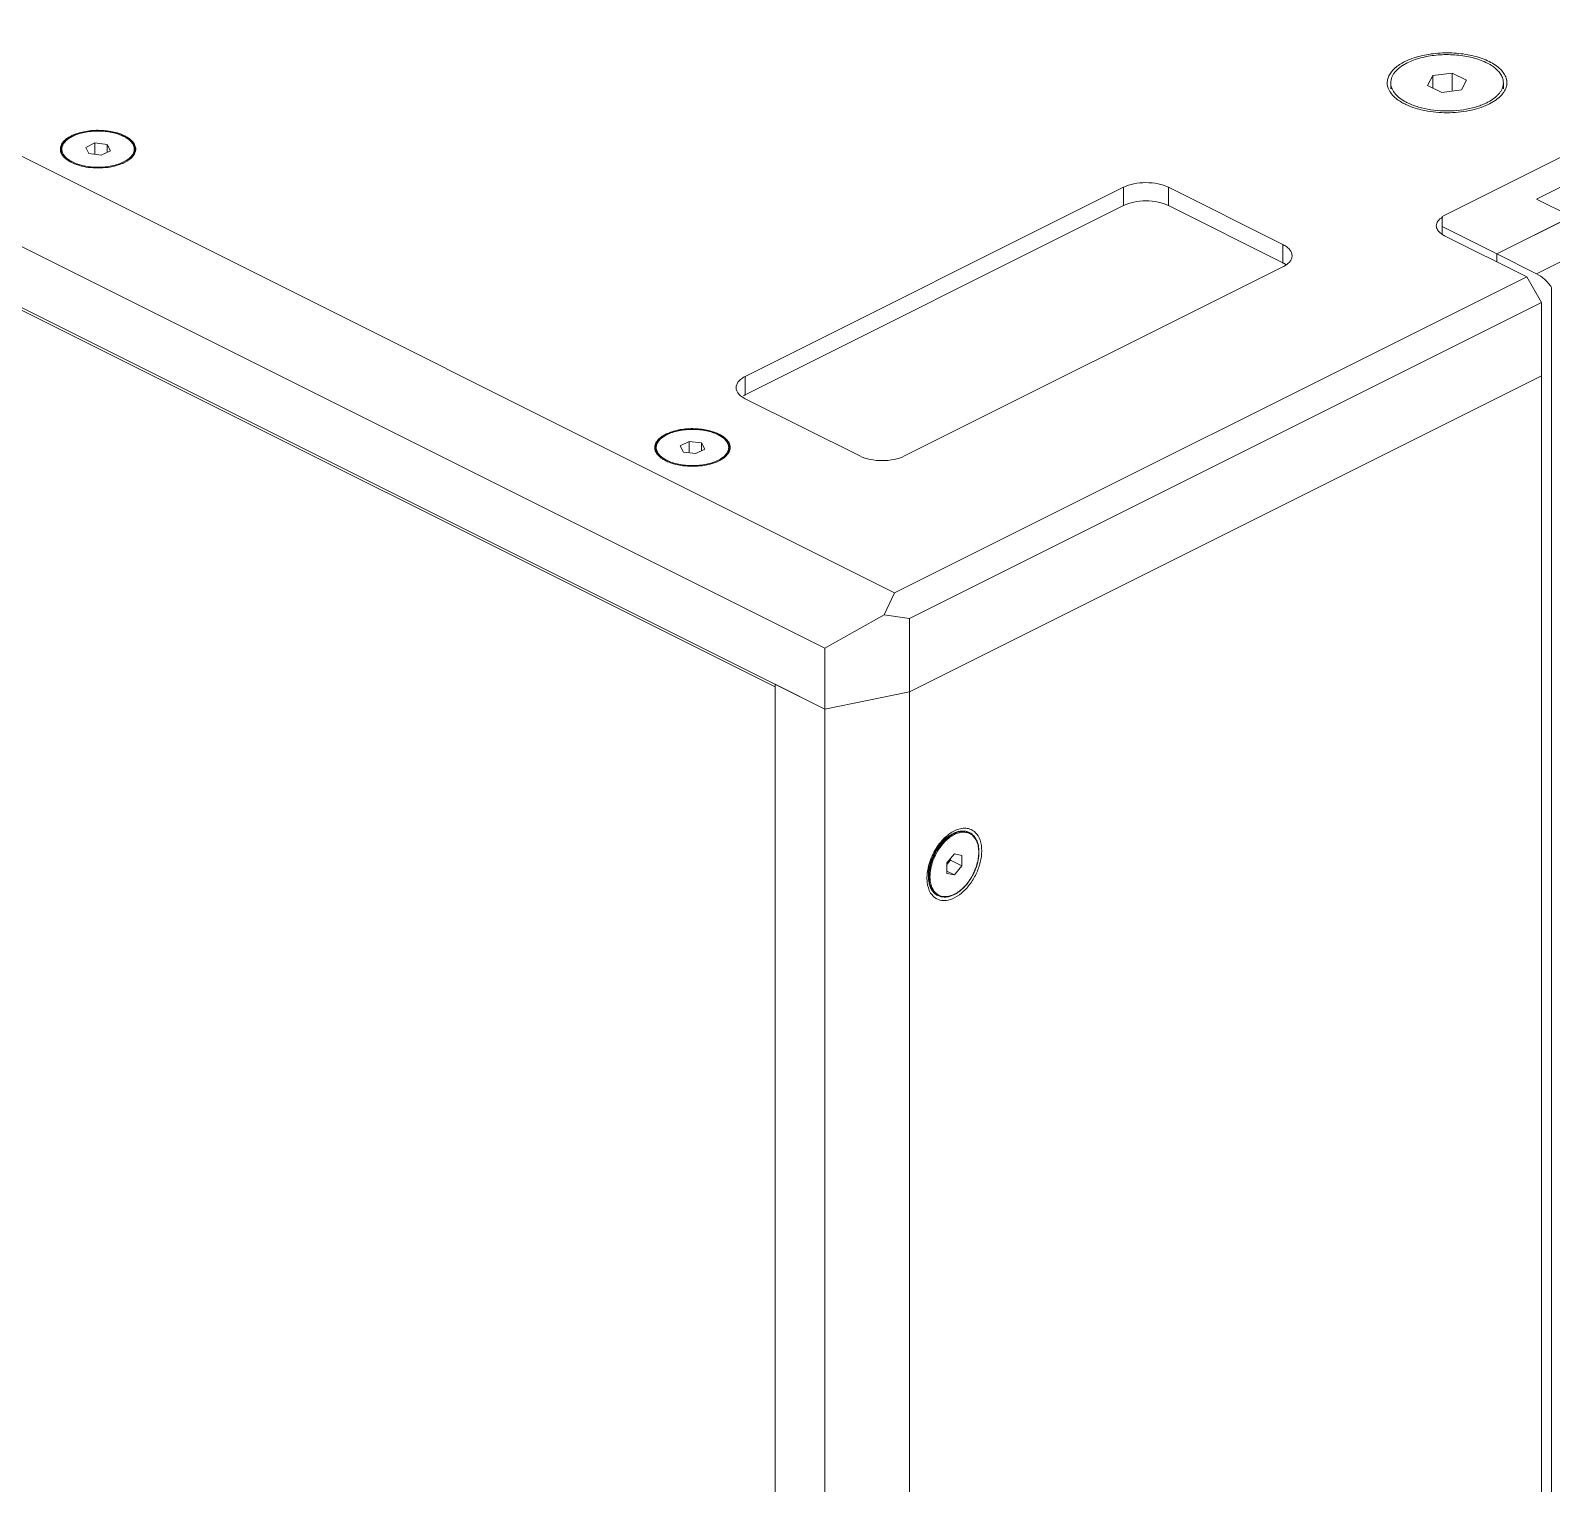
# Model space of a CAD drawing. Header units: millimetres. Extents: x 0 to 9253, y 0 to 2730.
# Drawn here: x 1803 to 2019.2, y 2034.2 to 2240.7 of the extents above; entities that cross this region are included whole.
import ezdxf

# ---------------------------------------------------------------- set-up
doc = ezdxf.new("R2010")
doc.units = ezdxf.units.MM
doc.layers.get('0').update_dxf_attribs({"lineweight": 13})

msp = doc.modelspace()

# ---------------------------------------------------------------- linework, layer by layer
for p, q in [((1601.27, 2323.08), (1925.84, 2160.8)), ((1594.2, 2313.8), (1915.94, 2152.94)), ((1594.2, 2305.14), (1915.94, 2144.28)), ((1908.87, 2147.44), (1606.93, 2298.4)), ((1996.32, 2232.41), (1996.32, 2233.28)), ((2002.28, 2234.3), (2001.54, 2232.91)), ((2001.54, 2232.91), (2003.58, 2231.89)), ((2005.07, 2234.67), (2002.28, 2234.3)), ((2002.28, 2234.3), (2002.28, 2232.53)), ((2043.22, 2234.07), (2003.62, 2214.27)), ((2005.07, 2234.67), (2005.07, 2232.09)), ((2007.11, 2233.65), (2005.07, 2234.67)), ((2006.37, 2232.26), (2007.11, 2233.65)), ((2012.32, 2232.41), (2012.32, 2233.28)), ((2003.58, 2231.89), (2006.37, 2232.26)), ((2011.26, 2230.83), (2010.34, 2230.27)), ((2017.05, 2216.74), (2038.27, 2227.35)), ((1812.18, 2224.73), (1810.9, 2224.09)), ((1810.9, 2224.09), (1811.37, 2223.21)), ((1812.18, 2224.73), (1812.18, 2223.1)), ((1813.94, 2224.5), (1812.18, 2224.73)), ((1813.94, 2224.5), (1813.94, 2223.38)), ((1814.41, 2223.62), (1813.94, 2224.5)), ((1807.4, 2223.76), (1807.4, 2223.69)), ((1811.37, 2223.21), (1813.12, 2222.98)), ((1813.12, 2222.98), (1814.41, 2223.62)), ((1817.9, 2223.76), (1817.9, 2223.69)), ((1958.36, 2218.43), (1904.62, 2191.56)), ((1958.36, 2215.83), (1958.36, 2218.43)), ((1964.73, 2218.43), (1964.73, 2215.83)), ((1980.99, 2210.3), (1964.73, 2218.43)), ((1904.62, 2188.96), (1958.36, 2215.83)), ((1980.99, 2207.7), (1964.73, 2215.83)), ((2022, 2214.27), (2017.05, 2216.74)), ((2003.62, 2211.75), (2003.62, 2214.27)), ((2011.4, 2208.96), (2022, 2214.27)), ((2021.86, 2214.19), (2011.4, 2208.96)), ((2011.4, 2208.96), (2003.62, 2212.85)), ((2015.64, 2205.7), (2003.97, 2211.54)), ((2017.05, 2206.13), (2027.52, 2211.37)), ((1980.99, 2207.7), (1980.99, 2210.3)), ((2011.4, 2207.82), (2011.4, 2208.96)), ((2011.4, 2208.96), (2017.05, 2206.13)), ((1927.25, 2180.25), (1980.99, 2207.12)), ((1925.84, 2160.8), (2015.64, 2205.7)), ((2015.64, 2205.7), (2017.76, 2202.04)), ((2019.17, 1759.94), (2019.17, 2204.21)), ((1927.96, 2157.14), (2017.76, 2202.04)), ((2017.76, 2202.04), (2017.76, 2191.65)), ((1904.62, 2191.56), (1904.62, 2188.96)), ((2017.76, 2191.65), (1927.96, 2146.75)), ((1927.96, 2146.75), (2017.76, 2191.65)), ((2017.76, 1762.1), (2017.76, 2191.65)), ((1904.62, 2188.38), (1920.89, 2180.25)), ((1891.86, 2181.36), (1891.86, 2181.29)), ((1896.64, 2182.33), (1895.36, 2181.69)), ((1895.36, 2181.69), (1895.83, 2180.81)), ((1895.83, 2180.81), (1897.58, 2180.58)), ((1896.64, 2182.33), (1896.64, 2180.7)), ((1898.4, 2182.1), (1896.64, 2182.33)), ((1897.58, 2180.58), (1898.87, 2181.22)), ((1898.4, 2182.1), (1898.4, 2180.98)), ((1898.87, 2181.22), (1898.4, 2182.1)), ((1902.36, 2181.36), (1902.36, 2181.29)), ((1924.35, 2157.7), (1925.84, 2160.8)), ((1924.35, 2157.7), (1915.94, 2152.94)), ((1927.96, 2157.14), (1924.35, 2157.7)), ((1927.96, 2146.75), (1927.96, 2157.14)), ((1915.94, 2144.28), (1915.94, 2152.94)), ((1908.87, 1728.65), (1908.87, 2147.81)), ((1915.94, 2144.27), (1908.87, 2147.81)), ((1915.94, 2144.27), (1927.96, 2146.75)), ((1927.96, 2146.75), (1915.94, 2144.28)), ((1927.96, 1717.2), (1927.96, 2146.75)), ((1915.94, 1716.45), (1915.94, 2144.27)), ((1936.49, 2126.72), (1936.43, 2126.75)), ((1933.44, 2126.17), (1932.64, 2125.58)), ((1932.8, 2125.69), (1932.78, 2125.7)), ((1934.32, 2123.72), (1933.26, 2122.44)), ((1933.26, 2122.21), (1933.76, 2122.81)), ((1933.26, 2122.44), (1933.26, 2120.94)), ((1933.76, 2122.81), (1933.76, 2123.03)), ((1935.38, 2122), (1933.76, 2122.81)), ((1935.38, 2123.5), (1934.32, 2123.72)), ((1935.38, 2122), (1935.38, 2123.5)), ((1930.63, 2120.55), (1930.63, 2121.81)), ((1934.32, 2120.72), (1933.26, 2121.25)), ((1933.26, 2120.94), (1934.32, 2120.72)), ((1934.32, 2120.72), (1935.38, 2122)), ((1932.01, 2117.78), (1931.96, 2117.81))]:
    msp.add_line(p, q)
for centre, radius, start, end in [((1999.03, 2233.79), 3.33, 213.0779, 218.6205), ((2006.16, 2238.12), 8.57, 293.0946, 296.5031), ((2006.74, 2236.95), 7.26, 296.4987, 300.3349), ((2009.62, 2233.78), 3.33, 321.371, 326.9076), ((2002.14, 2237.93), 8.56, 243.4401, 244.6975), ((2006.53, 2237.88), 8.5, 295.2968, 296.559), ((1811.25, 2220.97), 5.34, 115.8955, 116.5635), ((1811.26, 2221.18), 5.02, 116.5644, 117.029), ((1808.71, 2223.39), 1.41, 165.2311, 170.2174), ((1808.75, 2223.38), 1.46, 163.9035, 165.2463), ((1808.82, 2223.36), 1.52, 157.9442, 163.8656), ((1808.72, 2223.76), 1.31, 180.0018, 183.3021), ((1810.68, 2225.72), 4.17, 236.8497, 237.4592), ((1811.15, 2226.32), 4.79, 239.7233, 243.4568), ((1814.63, 2225.71), 4.16, 302.535, 303.0878), ((1816.47, 2223.35), 1.54, 17.8428, 22.02), ((1816.59, 2223.76), 1.31, 356.6977, 359.998), ((1816.53, 2223.37), 1.48, 16.0976, 17.8255), ((1816.58, 2223.39), 1.43, 9.8013, 16.1227), ((2005.18, 2214.13), 2.86, 233.0004, 236.3805), ((1906.44, 2185.32), 4.07, 116.513, 120.7931), ((1895.71, 2178.58), 5.34, 115.8955, 116.5635), ((1895.72, 2178.78), 5.02, 116.5644, 117.029), ((1893.17, 2180.99), 1.41, 165.2311, 170.2174), ((1893.21, 2180.98), 1.46, 163.9035, 165.2463), ((1893.28, 2180.96), 1.52, 157.9442, 163.8656), ((1893.18, 2181.36), 1.31, 180.0018, 183.3021), ((1900.93, 2180.95), 1.54, 17.8428, 22.02), ((1901.05, 2181.36), 1.31, 356.6977, 359.998), ((1900.99, 2180.97), 1.48, 16.0976, 17.8255), ((1901.04, 2180.99), 1.43, 9.8013, 16.1227), ((1895.14, 2183.32), 4.17, 236.8497, 237.4592), ((1895.61, 2183.92), 4.79, 239.7233, 243.4568), ((1899.09, 2183.31), 4.16, 302.535, 303.0878), ((1935.65, 2125.04), 1.88, 63.4332, 65.4473), ((1932.43, 2124.99), 0.793, 63.4444, 68.8694), ((1933.46, 2123.96), 1.96, 104.4488, 110.8765), ((1937.32, 2121.16), 6.31, 131.9554, 135.2189), ((1937.46, 2121.04), 6.3, 132.662, 136.0586), ((1937.52, 2121.24), 6.59, 129.601, 133.4368), ((1936.99, 2121.52), 5.82, 128.4878, 131.9336), ((1937.12, 2121.4), 5.8, 129.0563, 132.6428), ((1937.16, 2121.67), 6.03, 126.8957, 129.5861), ((1936.76, 2121.8), 5.46, 127.2446, 128.4524), ((1936.83, 2121.77), 5.47, 127.5603, 128.4526), ((1932.48, 2121.88), 2.03, 195.6978, 199.0326), ((1930.99, 2122.42), 1.12, 246.3711, 250.9106), ((1931.22, 2122.18), 1.01, 228.1178, 233.5972), ((1932.27, 2121.81), 1.81, 199.0022, 204.3621), ((1935.85, 2120.51), 5.19, 179.9952, 181.2741), ((1935.94, 2120.48), 5.23, 179.9983, 180.9213), ((1935.98, 2120.48), 5.12, 179.9984, 180.8966), ((1932.89, 2119.61), 2.03, 226.6067, 227.2663), ((1932.85, 2119.56), 1.97, 227.2361, 232.7278), ((1932.82, 2119.52), 1.92, 232.7351, 234.9496), ((1932.81, 2119.5), 1.9, 234.9479, 239.3027), ((1932.8, 2119.49), 1.88, 239.3074, 243.4307), ((1932.85, 2119.46), 1.88, 241.3639, 243.4327)]:
    msp.add_arc(centre, radius, start, end)
for points, knots in [([(1998.67, 2236.11), (1998.96, 2236.25), (1999.58, 2236.52), (2000.57, 2236.83), (2001.64, 2237.06), (2002.77, 2237.22), (2003.93, 2237.29), (2005.11, 2237.28), (2006.26, 2237.18), (2007.37, 2236.99), (2008.42, 2236.73), (2009.38, 2236.4), (2010.24, 2236), (2010.97, 2235.54), (2011.55, 2235.03), (2011.93, 2234.55), (2012.13, 2234.16), (2012.24, 2233.87), (2012.31, 2233.58), (2012.32, 2233.38), (2012.32, 2233.28)], [0, 0, 0, 0, 0.062593, 0.129862, 0.200939, 0.274793, 0.35027, 0.426159, 0.501228, 0.574279, 0.644194, 0.709989, 0.770874, 0.826337, 0.876239, 0.920962, 0.941719, 0.96164, 0.980972, 1, 1, 1, 1]), ([(1999.34, 2236.72), (2000.11, 2237), (2001.77, 2237.4), (2004.34, 2237.6), (2006.91, 2237.4), (2009.24, 2236.83), (2010.9, 2236.04), (2011.9, 2235.25), (2012.42, 2234.63), (2012.75, 2233.97), (2012.86, 2233.28), (2012.75, 2232.59), (2012.54, 2232.17), (2012.41, 2231.97)], [0, 0, 0, 0, 0.146215, 0.303562, 0.46088, 0.606829, 0.732298, 0.785983, 0.83373, 0.876675, 0.916861, 0.95705, 1, 1, 1, 1]), ([(1996.24, 2231.97), (1996.02, 2232.31), (1995.79, 2232.9), (1995.84, 2233.71), (1996.12, 2234.53), (1996.94, 2235.49), (1997.81, 2236.03), (1998.31, 2236.29)], [0, 0, 0, 0, 0.222505, 0.329329, 0.440305, 0.692119, 1, 1, 1, 1]), ([(1998.67, 2236.11), (1998.49, 2236.02), (1998.15, 2235.83), (1997.68, 2235.52), (1997.27, 2235.18), (1996.93, 2234.83), (1996.66, 2234.46), (1996.47, 2234.07), (1996.35, 2233.68), (1996.32, 2233.41), (1996.32, 2233.28)], [0, 0, 0, 0, 0.155976, 0.302157, 0.438334, 0.564885, 0.682643, 0.792989, 0.897927, 1, 1, 1, 1]), ([(1998.31, 2236.29), (1998.39, 2236.33), (1998.73, 2236.49), (1999.08, 2236.63), (1999.34, 2236.72)], [0, 0, 0, 0, 0.241406, 1, 1, 1, 1]), ([(1996.32, 2233.28), (1996.32, 2233.16), (1996.35, 2232.92), (1996.44, 2232.57), (1996.6, 2232.22), (1996.82, 2231.88), (1997.09, 2231.56), (1997.55, 2231.13), (1997.95, 2230.85), (1998.24, 2230.68)], [0, 0, 0, 0, 0.105009, 0.212419, 0.324408, 0.442767, 0.568838, 0.703512, 1, 1, 1, 1]), ([(2012.32, 2233.28), (2012.32, 2233.16), (2012.3, 2232.92), (2012.21, 2232.57), (2012.05, 2232.22), (2011.83, 2231.88), (2011.56, 2231.56), (2011.1, 2231.13), (2010.7, 2230.85), (2010.41, 2230.68)], [0, 0, 0, 0, 0.105014, 0.212427, 0.324417, 0.442775, 0.568838, 0.703489, 1, 1, 1, 1]), ([(1997.38, 2230.83), (1997.29, 2230.89), (1996.94, 2231.15), (1996.63, 2231.46), (1996.43, 2231.71)], [0, 0, 0, 0, 0.266976, 1, 1, 1, 1]), ([(1998.31, 2230.27), (1998.23, 2230.32), (1997.91, 2230.48), (1997.6, 2230.67), (1997.38, 2230.83)], [0, 0, 0, 0, 0.260507, 1, 1, 1, 1]), ([(1998.24, 2230.68), (1998.31, 2230.64), (1998.6, 2230.48), (1998.9, 2230.34), (1999.13, 2230.24)], [0, 0, 0, 0, 0.241162, 1, 1, 1, 1]), ([(2012.22, 2231.71), (2012.16, 2231.63), (2011.87, 2231.3), (2011.54, 2231.02), (2011.26, 2230.83)], [0, 0, 0, 0, 0.233846, 1, 1, 1, 1]), ([(2010.17, 2230.19), (2009.31, 2229.79), (2007.38, 2229.21), (2004.32, 2228.93), (2001.27, 2229.21), (1999.34, 2229.79), (1998.48, 2230.19)], [0, 0, 0, 0, 0.236467, 0.500023, 0.763622, 1, 1, 1, 1]), ([(1999.13, 2230.24), (1999.38, 2230.13), (1999.89, 2229.94), (2000.42, 2229.79), (2000.69, 2229.72)], [0, 0, 0, 0, 0.486726, 1, 1, 1, 1]), ([(2000.69, 2229.72), (2001.27, 2229.57), (2002.48, 2229.35), (2004.32, 2229.24), (2006.17, 2229.35), (2007.38, 2229.57), (2007.96, 2229.72)], [0, 0, 0, 0, 0.244768, 0.5, 0.755232, 1, 1, 1, 1]), ([(2007.96, 2229.72), (2008.23, 2229.79), (2008.76, 2229.94), (2009.27, 2230.13), (2009.52, 2230.24)], [0, 0, 0, 0, 0.513181, 1, 1, 1, 1]), ([(1816.44, 2225.75), (1816.18, 2225.88), (1815.62, 2226.1), (1814.37, 2226.43), (1812.69, 2226.59), (1811.01, 2226.44), (1809.75, 2226.12), (1809.18, 2225.9), (1808.92, 2225.77)], [0, 0, 0, 0, 0.112365, 0.235147, 0.498953, 0.76334, 0.886739, 1, 1, 1, 1]), ([(1808.97, 2225.68), (1809.16, 2225.77), (1809.56, 2225.94), (1810.21, 2226.15), (1810.91, 2226.3), (1811.65, 2226.4), (1812.41, 2226.45), (1813.17, 2226.44), (1813.92, 2226.37), (1814.65, 2226.25), (1815.33, 2226.08), (1815.96, 2225.86), (1816.52, 2225.6), (1817, 2225.29), (1817.39, 2224.95), (1817.68, 2224.58), (1817.83, 2224.24), (1817.89, 2223.97), (1817.9, 2223.83), (1817.9, 2223.76)], [0, 0, 0, 0, 0.06245, 0.129395, 0.20002, 0.273337, 0.348228, 0.423507, 0.497972, 0.570456, 0.63988, 0.705308, 0.766019, 0.821586, 0.871979, 0.917684, 0.959777, 0.980007, 1, 1, 1, 1]), ([(1809.02, 2225.67), (1809.27, 2225.8), (1809.81, 2226.02), (1810.7, 2226.25), (1811.66, 2226.39), (1812.65, 2226.44), (1813.65, 2226.39), (1814.61, 2226.25), (1815.36, 2226.05), (1815.91, 2225.85), (1816.29, 2225.68), (1816.63, 2225.49), (1816.93, 2225.29), (1817.19, 2225.08), (1817.41, 2224.85), (1817.58, 2224.61), (1817.7, 2224.36), (1817.78, 2224.11), (1817.81, 2223.85), (1817.78, 2223.6), (1817.7, 2223.34), (1817.58, 2223.1), (1817.41, 2222.86), (1817.19, 2222.63), (1816.93, 2222.41), (1816.63, 2222.21), (1816.41, 2222.09), (1816.29, 2222.03)], [0, 0, 0, 0, 0.06767, 0.141596, 0.21998, 0.300673, 0.381365, 0.459749, 0.533678, 0.568408, 0.601388, 0.632481, 0.661607, 0.68875, 0.713973, 0.737443, 0.759435, 0.78035, 0.800694, 0.821038, 0.841952, 0.863945, 0.887415, 0.912637, 0.939778, 0.968913, 1, 1, 1, 1]), ([(1808.87, 2225.75), (1808.63, 2225.63), (1808.21, 2225.38), (1807.7, 2224.92), (1807.38, 2224.41), (1807.3, 2224.03), (1807.3, 2223.85)], [0, 0, 0, 0, 0.302569, 0.565477, 0.793427, 1, 1, 1, 1]), ([(1807.4, 2223.76), (1807.4, 2223.85), (1807.42, 2224.04), (1807.5, 2224.31), (1807.63, 2224.57), (1807.82, 2224.82), (1808.04, 2225.06), (1808.31, 2225.28), (1808.62, 2225.49), (1808.85, 2225.62), (1808.97, 2225.68)], [0, 0, 0, 0, 0.105005, 0.212309, 0.324205, 0.442477, 0.568498, 0.703191, 0.84707, 1, 1, 1, 1]), ([(1808.74, 2222.18), (1808.64, 2222.24), (1808.45, 2222.36), (1808.19, 2222.56), (1807.97, 2222.77), (1807.79, 2223), (1807.66, 2223.23), (1807.56, 2223.46), (1807.51, 2223.7), (1807.5, 2223.94), (1807.54, 2224.18), (1807.66, 2224.51), (1807.86, 2224.81), (1808.13, 2225.09), (1808.38, 2225.29), (1808.66, 2225.48), (1808.87, 2225.6), (1808.98, 2225.65)], [0, 0, 0, 0, 0.075391, 0.146002, 0.211925, 0.273452, 0.331106, 0.38567, 0.438175, 0.489851, 0.542016, 0.595934, 0.71285, 0.777587, 0.846957, 0.921125, 1, 1, 1, 1]), ([(1818.01, 2223.85), (1818.01, 2224.03), (1817.93, 2224.41), (1817.6, 2224.92), (1817.09, 2225.38), (1816.67, 2225.63), (1816.44, 2225.75)], [0, 0, 0, 0, 0.206581, 0.434476, 0.697533, 1, 1, 1, 1]), ([(1807.3, 2223.85), (1807.3, 2223.77), (1807.31, 2223.65), (1807.34, 2223.53), (1807.34, 2223.5)], [0, 0, 0, 0, 0.74699, 1, 1, 1, 1]), ([(1807.34, 2223.5), (1807.35, 2223.47), (1807.4, 2223.32), (1807.47, 2223.17), (1807.53, 2223.07)], [0, 0, 0, 0, 0.242322, 1, 1, 1, 1]), ([(1807.54, 2223.07), (1807.5, 2223.17), (1807.43, 2223.37), (1807.4, 2223.58), (1807.4, 2223.69)], [0, 0, 0, 0, 0.507161, 1, 1, 1, 1]), ([(1807.59, 2223), (1807.53, 2223.11), (1807.44, 2223.33), (1807.4, 2223.57), (1807.4, 2223.69)], [0, 0, 0, 0, 0.512155, 1, 1, 1, 1]), ([(1808.15, 2222.41), (1808.04, 2222.5), (1807.84, 2222.69), (1807.61, 2223.01), (1807.46, 2223.34), (1807.41, 2223.57), (1807.41, 2223.69)], [0, 0, 0, 0, 0.28254, 0.539541, 0.776052, 1, 1, 1, 1]), ([(1807.53, 2223.07), (1807.58, 2222.99), (1807.82, 2222.66), (1808.14, 2222.4), (1808.4, 2222.23)], [0, 0, 0, 0, 0.226435, 1, 1, 1, 1]), ([(1808.44, 2222.2), (1808.47, 2222.18), (1808.61, 2222.09), (1808.76, 2222.02), (1808.87, 2221.96)], [0, 0, 0, 0, 0.243039, 1, 1, 1, 1]), ([(1808.87, 2221.96), (1808.95, 2221.92), (1809.31, 2221.75), (1809.69, 2221.62), (1809.98, 2221.53)], [0, 0, 0, 0, 0.237165, 1, 1, 1, 1]), ([(1816.29, 2222.03), (1816.04, 2221.91), (1815.49, 2221.69), (1814.61, 2221.46), (1813.65, 2221.31), (1812.65, 2221.26), (1811.66, 2221.31), (1810.7, 2221.46), (1809.81, 2221.69), (1809.27, 2221.91), (1809.02, 2222.03)], [0, 0, 0, 0, 0.11253, 0.235465, 0.365814, 0.5, 0.634186, 0.764534, 0.887473, 1, 1, 1, 1]), ([(1815.33, 2221.53), (1815.61, 2221.62), (1816.14, 2221.8), (1816.64, 2222.06), (1816.87, 2222.2)], [0, 0, 0, 0, 0.526137, 1, 1, 1, 1]), ([(1816.9, 2222.22), (1817, 2222.28), (1817.33, 2222.52), (1817.62, 2222.82), (1817.77, 2223.07)], [0, 0, 0, 0, 0.276071, 1, 1, 1, 1]), ([(1817.9, 2223.69), (1817.89, 2223.57), (1817.85, 2223.34), (1817.7, 2223.01), (1817.46, 2222.69), (1817.26, 2222.5), (1817.15, 2222.41)], [0, 0, 0, 0, 0.223975, 0.4605, 0.717504, 1, 1, 1, 1]), ([(1817.9, 2223.69), (1817.9, 2223.57), (1817.87, 2223.33), (1817.78, 2223.11), (1817.72, 2223)], [0, 0, 0, 0, 0.487846, 1, 1, 1, 1]), ([(1817.9, 2223.69), (1817.9, 2223.58), (1817.88, 2223.37), (1817.81, 2223.17), (1817.76, 2223.07)], [0, 0, 0, 0, 0.49284, 1, 1, 1, 1]), ([(1817.77, 2223.07), (1817.79, 2223.1), (1817.87, 2223.24), (1817.93, 2223.39), (1817.96, 2223.5)], [0, 0, 0, 0, 0.259309, 1, 1, 1, 1]), ([(1817.96, 2223.5), (1817.97, 2223.53), (1818, 2223.65), (1818.01, 2223.77), (1818.01, 2223.85)], [0, 0, 0, 0, 0.253008, 1, 1, 1, 1]), ([(1809.98, 2221.53), (1810.4, 2221.41), (1811.29, 2221.23), (1812.65, 2221.15), (1814.02, 2221.23), (1814.91, 2221.41), (1815.33, 2221.53)], [0, 0, 0, 0, 0.243533, 0.5, 0.756467, 1, 1, 1, 1]), ([(1964.73, 2218.43), (1964.27, 2218.66), (1963.21, 2218.99), (1961.54, 2219.14), (1959.88, 2218.99), (1958.82, 2218.66), (1958.36, 2218.43)], [0, 0, 0, 0, 0.235404, 0.5, 0.764596, 1, 1, 1, 1]), ([(1958.36, 2215.83), (1958.82, 2216.06), (1959.88, 2216.39), (1961.54, 2216.55), (1963.21, 2216.39), (1964.27, 2216.06), (1964.73, 2215.83)], [0, 0, 0, 0, 0.235404, 0.5, 0.764596, 1, 1, 1, 1]), ([(2002.8, 2212.95), (2002.8, 2213.18), (2003, 2213.7), (2003.41, 2214.03), (2003.66, 2214.19)], [0, 0, 0, 0, 0.444199, 1, 1, 1, 1]), ([(2003.47, 2211.85), (2003.27, 2211.99), (2002.95, 2212.31), (2002.8, 2212.75), (2002.8, 2212.95)], [0, 0, 0, 0, 0.546794, 1, 1, 1, 1]), ([(2003.97, 2211.54), (2003.94, 2211.55), (2003.81, 2211.62), (2003.69, 2211.69), (2003.6, 2211.75)], [0, 0, 0, 0, 0.258003, 1, 1, 1, 1]), ([(1982.31, 2208.71), (1982.31, 2208.86), (1982.24, 2209.17), (1981.97, 2209.6), (1981.54, 2209.99), (1981.19, 2210.2), (1980.99, 2210.3)], [0, 0, 0, 0, 0.206537, 0.434441, 0.697705, 1, 1, 1, 1]), ([(1980.99, 2207.12), (1981.19, 2207.21), (1981.54, 2207.42), (1981.97, 2207.81), (1982.24, 2208.24), (1982.31, 2208.56), (1982.31, 2208.71)], [0, 0, 0, 0, 0.302295, 0.565559, 0.793463, 1, 1, 1, 1]), ([(1980.99, 2207.7), (1981.03, 2207.68), (1981.19, 2207.6), (1981.35, 2207.5), (1981.46, 2207.43)], [0, 0, 0, 0, 0.259334, 1, 1, 1, 1]), ([(2017.05, 2206.13), (2017.46, 2205.93), (2018.25, 2205.36), (2018.88, 2204.62), (2019.17, 2204.21)], [0, 0, 0, 0, 0.472498, 1, 1, 1, 1]), ([(1904.62, 2191.56), (1904.43, 2191.46), (1904.07, 2191.25), (1903.65, 2190.87), (1903.37, 2190.43), (1903.31, 2190.12), (1903.31, 2189.97)], [0, 0, 0, 0, 0.302295, 0.565559, 0.793463, 1, 1, 1, 1]), ([(1903.31, 2189.97), (1903.31, 2189.82), (1903.37, 2189.5), (1903.65, 2189.07), (1904.07, 2188.69), (1904.43, 2188.48), (1904.62, 2188.38)], [0, 0, 0, 0, 0.206537, 0.434441, 0.697705, 1, 1, 1, 1]), ([(1893.33, 2183.35), (1893.09, 2183.23), (1892.67, 2182.98), (1892.16, 2182.52), (1891.84, 2182.01), (1891.76, 2181.63), (1891.76, 2181.46)], [0, 0, 0, 0, 0.302569, 0.565477, 0.793427, 1, 1, 1, 1]), ([(1891.86, 2181.36), (1891.86, 2181.46), (1891.88, 2181.64), (1891.96, 2181.91), (1892.1, 2182.17), (1892.28, 2182.42), (1892.5, 2182.66), (1892.77, 2182.89), (1893.08, 2183.09), (1893.31, 2183.22), (1893.43, 2183.28)], [0, 0, 0, 0, 0.105005, 0.212309, 0.324205, 0.442477, 0.568498, 0.703191, 0.84707, 1, 1, 1, 1]), ([(1893.2, 2179.78), (1893.1, 2179.84), (1892.91, 2179.96), (1892.65, 2180.16), (1892.44, 2180.38), (1892.26, 2180.6), (1892.12, 2180.83), (1892.02, 2181.06), (1891.97, 2181.3), (1891.96, 2181.54), (1892, 2181.79), (1892.12, 2182.11), (1892.32, 2182.42), (1892.59, 2182.69), (1892.84, 2182.9), (1893.13, 2183.09), (1893.33, 2183.2), (1893.44, 2183.26)], [0, 0, 0, 0, 0.075391, 0.146002, 0.211925, 0.273452, 0.331106, 0.38567, 0.438175, 0.489851, 0.542016, 0.595934, 0.71285, 0.777587, 0.846957, 0.921125, 1, 1, 1, 1]), ([(1900.9, 2183.35), (1900.64, 2183.48), (1900.08, 2183.71), (1898.83, 2184.03), (1897.15, 2184.2), (1895.47, 2184.05), (1894.22, 2183.73), (1893.65, 2183.5), (1893.38, 2183.38)], [0, 0, 0, 0, 0.112365, 0.235147, 0.498953, 0.76334, 0.886739, 1, 1, 1, 1]), ([(1893.43, 2183.28), (1893.62, 2183.37), (1894.02, 2183.54), (1894.67, 2183.75), (1895.37, 2183.9), (1896.11, 2184), (1896.87, 2184.05), (1897.63, 2184.04), (1898.38, 2183.97), (1899.11, 2183.85), (1899.79, 2183.68), (1900.42, 2183.46), (1900.98, 2183.2), (1901.46, 2182.89), (1901.85, 2182.55), (1902.14, 2182.18), (1902.29, 2181.84), (1902.35, 2181.57), (1902.36, 2181.43), (1902.36, 2181.36)], [0, 0, 0, 0, 0.06245, 0.129395, 0.20002, 0.273337, 0.348228, 0.423507, 0.497972, 0.570456, 0.63988, 0.705308, 0.766019, 0.821586, 0.871979, 0.917684, 0.959777, 0.980007, 1, 1, 1, 1]), ([(1893.48, 2183.27), (1893.73, 2183.4), (1894.27, 2183.62), (1895.16, 2183.85), (1896.12, 2184), (1897.11, 2184.04), (1898.11, 2184), (1899.07, 2183.85), (1899.82, 2183.65), (1900.37, 2183.45), (1900.75, 2183.28), (1901.09, 2183.1), (1901.39, 2182.89), (1901.65, 2182.68), (1901.87, 2182.45), (1902.04, 2182.21), (1902.17, 2181.96), (1902.24, 2181.71), (1902.27, 2181.46), (1902.24, 2181.2), (1902.17, 2180.95), (1902.04, 2180.7), (1901.87, 2180.46), (1901.65, 2180.23), (1901.39, 2180.02), (1901.09, 2179.81), (1900.87, 2179.69), (1900.75, 2179.64)], [0, 0, 0, 0, 0.06767, 0.141596, 0.21998, 0.300673, 0.381365, 0.459749, 0.533678, 0.568408, 0.601388, 0.632481, 0.661607, 0.68875, 0.713973, 0.737443, 0.759435, 0.78035, 0.800694, 0.821038, 0.841952, 0.863945, 0.887415, 0.912637, 0.939778, 0.968913, 1, 1, 1, 1]), ([(1902.47, 2181.46), (1902.47, 2181.63), (1902.39, 2182.01), (1902.06, 2182.52), (1901.55, 2182.98), (1901.13, 2183.23), (1900.9, 2183.35)], [0, 0, 0, 0, 0.206581, 0.434476, 0.697533, 1, 1, 1, 1]), ([(1891.76, 2181.46), (1891.76, 2181.37), (1891.77, 2181.25), (1891.8, 2181.13), (1891.8, 2181.11)], [0, 0, 0, 0, 0.74699, 1, 1, 1, 1]), ([(1891.8, 2181.11), (1891.81, 2181.07), (1891.86, 2180.92), (1891.93, 2180.77), (1891.99, 2180.67)], [0, 0, 0, 0, 0.242322, 1, 1, 1, 1]), ([(1892, 2180.67), (1891.96, 2180.77), (1891.89, 2180.97), (1891.86, 2181.18), (1891.86, 2181.29)], [0, 0, 0, 0, 0.507161, 1, 1, 1, 1]), ([(1892.05, 2180.6), (1891.99, 2180.71), (1891.9, 2180.93), (1891.86, 2181.17), (1891.86, 2181.29)], [0, 0, 0, 0, 0.512155, 1, 1, 1, 1]), ([(1892.61, 2180.01), (1892.5, 2180.1), (1892.31, 2180.29), (1892.07, 2180.61), (1891.92, 2180.94), (1891.87, 2181.18), (1891.87, 2181.29)], [0, 0, 0, 0, 0.28254, 0.539541, 0.776052, 1, 1, 1, 1]), ([(1902.36, 2181.29), (1902.35, 2181.18), (1902.31, 2180.94), (1902.16, 2180.61), (1901.92, 2180.29), (1901.72, 2180.1), (1901.61, 2180.01)], [0, 0, 0, 0, 0.223975, 0.4605, 0.717504, 1, 1, 1, 1]), ([(1902.36, 2181.29), (1902.36, 2181.17), (1902.33, 2180.93), (1902.24, 2180.71), (1902.18, 2180.6)], [0, 0, 0, 0, 0.487846, 1, 1, 1, 1]), ([(1902.36, 2181.29), (1902.36, 2181.18), (1902.34, 2180.97), (1902.27, 2180.77), (1902.23, 2180.67)], [0, 0, 0, 0, 0.49284, 1, 1, 1, 1]), ([(1902.23, 2180.67), (1902.26, 2180.71), (1902.33, 2180.84), (1902.39, 2180.99), (1902.42, 2181.11)], [0, 0, 0, 0, 0.259309, 1, 1, 1, 1]), ([(1902.42, 2181.11), (1902.43, 2181.13), (1902.46, 2181.25), (1902.47, 2181.37), (1902.47, 2181.46)], [0, 0, 0, 0, 0.253008, 1, 1, 1, 1]), ([(1891.99, 2180.67), (1892.04, 2180.59), (1892.28, 2180.26), (1892.6, 2180), (1892.86, 2179.83)], [0, 0, 0, 0, 0.226435, 1, 1, 1, 1]), ([(1892.9, 2179.8), (1892.93, 2179.78), (1893.07, 2179.7), (1893.22, 2179.62), (1893.33, 2179.56)], [0, 0, 0, 0, 0.243039, 1, 1, 1, 1]), ([(1893.33, 2179.56), (1893.41, 2179.52), (1893.77, 2179.35), (1894.15, 2179.22), (1894.44, 2179.14)], [0, 0, 0, 0, 0.237165, 1, 1, 1, 1]), ([(1900.75, 2179.64), (1900.5, 2179.51), (1899.95, 2179.29), (1899.07, 2179.06), (1898.11, 2178.91), (1897.11, 2178.87), (1896.12, 2178.91), (1895.16, 2179.06), (1894.27, 2179.29), (1893.73, 2179.51), (1893.48, 2179.64)], [0, 0, 0, 0, 0.11253, 0.235465, 0.365814, 0.5, 0.634186, 0.764534, 0.887473, 1, 1, 1, 1]), ([(1894.44, 2179.14), (1894.86, 2179.01), (1895.75, 2178.84), (1897.11, 2178.75), (1898.48, 2178.84), (1899.37, 2179.01), (1899.79, 2179.14)], [0, 0, 0, 0, 0.243533, 0.5, 0.756467, 1, 1, 1, 1]), ([(1899.79, 2179.14), (1900.07, 2179.22), (1900.6, 2179.4), (1901.1, 2179.66), (1901.33, 2179.8)], [0, 0, 0, 0, 0.526137, 1, 1, 1, 1]), ([(1901.36, 2179.83), (1901.46, 2179.89), (1901.79, 2180.12), (1902.08, 2180.42), (1902.23, 2180.67)], [0, 0, 0, 0, 0.276071, 1, 1, 1, 1]), ([(1920.89, 2180.25), (1921.35, 2180.02), (1922.4, 2179.69), (1924.07, 2179.53), (1925.74, 2179.69), (1926.79, 2180.02), (1927.25, 2180.25)], [0, 0, 0, 0, 0.235404, 0.5, 0.764596, 1, 1, 1, 1]), ([(1933.44, 2126.17), (1933.51, 2126.23), (1933.79, 2126.42), (1934.09, 2126.59), (1934.32, 2126.69)], [0, 0, 0, 0, 0.260421, 1, 1, 1, 1]), ([(1933.46, 2126.15), (1933.7, 2126.33), (1934.09, 2126.58), (1934.63, 2126.8), (1935.02, 2126.91), (1935.4, 2126.96), (1935.76, 2126.96), (1936.11, 2126.89), (1936.33, 2126.8), (1936.43, 2126.75)], [0, 0, 0, 0, 0.289507, 0.423185, 0.549474, 0.668985, 0.782806, 0.892493, 1, 1, 1, 1]), ([(1933.49, 2126.1), (1933.58, 2126.17), (1933.9, 2126.4), (1934.25, 2126.6), (1934.53, 2126.71)], [0, 0, 0, 0, 0.263033, 1, 1, 1, 1]), ([(1934.32, 2126.98), (1934.26, 2126.95), (1933.99, 2126.8), (1933.73, 2126.63), (1933.54, 2126.49)], [0, 0, 0, 0, 0.241519, 1, 1, 1, 1]), ([(1937.3, 2126.77), (1937.12, 2126.94), (1936.7, 2127.22), (1935.95, 2127.4), (1935.12, 2127.32), (1934.59, 2127.11), (1934.32, 2126.98)], [0, 0, 0, 0, 0.231559, 0.465604, 0.718399, 1, 1, 1, 1]), ([(1934.32, 2126.69), (1934.5, 2126.77), (1934.86, 2126.9), (1935.42, 2126.98), (1935.95, 2126.94), (1936.28, 2126.83), (1936.43, 2126.75)], [0, 0, 0, 0, 0.273934, 0.528563, 0.768341, 1, 1, 1, 1]), ([(1934.32, 2126.46), (1934.54, 2126.57), (1934.97, 2126.74), (1935.53, 2126.81), (1935.95, 2126.78), (1936.25, 2126.71), (1936.52, 2126.6), (1936.78, 2126.45), (1937.01, 2126.25), (1937.21, 2126.01), (1937.39, 2125.74), (1937.53, 2125.44), (1937.64, 2125.1), (1937.76, 2124.6), (1937.79, 2124.21), (1937.79, 2123.95)], [0, 0, 0, 0, 0.134719, 0.256833, 0.314289, 0.370105, 0.425076, 0.480069, 0.535949, 0.593509, 0.653413, 0.716168, 0.782105, 0.851412, 1, 1, 1, 1]), ([(1934.53, 2126.71), (1934.69, 2126.77), (1935.02, 2126.88), (1935.52, 2126.94), (1936, 2126.91), (1936.29, 2126.81), (1936.43, 2126.75)], [0, 0, 0, 0, 0.274184, 0.529188, 0.769053, 1, 1, 1, 1]), ([(1936.49, 2126.72), (1936.59, 2126.67), (1936.79, 2126.55), (1937.06, 2126.31), (1937.29, 2126.01), (1937.48, 2125.68), (1937.63, 2125.3), (1937.78, 2124.74), (1937.82, 2124.29), (1937.82, 2123.98)], [0, 0, 0, 0, 0.109295, 0.220481, 0.335288, 0.455152, 0.581136, 0.713876, 1, 1, 1, 1]), ([(1938.21, 2124.16), (1938.21, 2124.67), (1938.09, 2125.62), (1937.61, 2126.47), (1937.3, 2126.77)], [0, 0, 0, 0, 0.543215, 1, 1, 1, 1]), ([(1930.63, 2120.55), (1930.63, 2120.8), (1930.66, 2121.32), (1930.82, 2122.11), (1931.07, 2122.9), (1931.41, 2123.67), (1931.82, 2124.41), (1932.31, 2125.08), (1932.84, 2125.68), (1933.24, 2126.02), (1933.44, 2126.17)], [0, 0, 0, 0, 0.117253, 0.240988, 0.369311, 0.5, 0.630689, 0.759011, 0.882749, 1, 1, 1, 1]), ([(1930.66, 2120.51), (1930.66, 2120.87), (1930.73, 2121.6), (1931.02, 2122.69), (1931.48, 2123.76), (1931.89, 2124.43), (1932.11, 2124.74)], [0, 0, 0, 0, 0.234396, 0.484562, 0.742701, 1, 1, 1, 1]), ([(1932.99, 2126.03), (1932.43, 2125.5), (1931.47, 2124.24), (1930.86, 2122.78), (1930.67, 2122.02)], [0, 0, 0, 0, 0.493178, 1, 1, 1, 1]), ([(1930.72, 2120.48), (1930.72, 2120.84), (1930.79, 2121.57), (1931.08, 2122.66), (1931.54, 2123.73), (1931.94, 2124.4), (1932.17, 2124.71)], [0, 0, 0, 0, 0.234396, 0.484562, 0.742701, 1, 1, 1, 1]), ([(1930.86, 2120.48), (1930.86, 2120.85), (1930.94, 2121.61), (1931.25, 2122.73), (1931.74, 2123.83), (1932.18, 2124.5), (1932.43, 2124.82)], [0, 0, 0, 0, 0.234729, 0.485648, 0.744005, 1, 1, 1, 1]), ([(1932.11, 2124.74), (1932.17, 2124.82), (1932.39, 2125.12), (1932.64, 2125.41), (1932.84, 2125.6)], [0, 0, 0, 0, 0.254995, 1, 1, 1, 1]), ([(1932.17, 2124.71), (1932.23, 2124.79), (1932.45, 2125.09), (1932.7, 2125.38), (1932.9, 2125.57)], [0, 0, 0, 0, 0.254995, 1, 1, 1, 1]), ([(1932.43, 2124.82), (1932.47, 2124.87), (1932.63, 2125.07), (1932.8, 2125.27), (1932.93, 2125.41)], [0, 0, 0, 0, 0.253673, 1, 1, 1, 1]), ([(1932.9, 2125.57), (1932.94, 2125.62), (1933.11, 2125.78), (1933.29, 2125.94), (1933.43, 2126.05)], [0, 0, 0, 0, 0.255096, 1, 1, 1, 1]), ([(1933.47, 2125.9), (1933.54, 2125.96), (1933.81, 2126.17), (1934.1, 2126.35), (1934.32, 2126.46)], [0, 0, 0, 0, 0.260379, 1, 1, 1, 1]), ([(1937.79, 2123.95), (1937.79, 2123.66), (1937.74, 2123.07), (1937.54, 2122.19), (1937.22, 2121.3), (1936.8, 2120.45), (1936.29, 2119.67), (1935.7, 2118.98), (1935.06, 2118.41), (1934.39, 2117.98), (1933.71, 2117.71), (1933.15, 2117.62), (1932.73, 2117.64), (1932.43, 2117.71), (1932.16, 2117.81), (1931.9, 2117.96), (1931.67, 2118.15), (1931.46, 2118.38), (1931.28, 2118.64), (1931.13, 2118.94), (1931.02, 2119.27), (1930.9, 2119.76), (1930.86, 2120.14), (1930.86, 2120.4)], [0, 0, 0, 0, 0.068682, 0.141507, 0.216986, 0.293381, 0.368889, 0.441776, 0.510537, 0.574065, 0.631859, 0.684258, 0.708889, 0.732784, 0.756273, 0.77972, 0.803491, 0.827927, 0.853317, 0.879887, 0.907787, 0.937107, 1, 1, 1, 1]), ([(1930.95, 2118.15), (1931.15, 2117.83), (1931.7, 2117.26), (1932.89, 2116.97), (1934.17, 2117.3), (1935.42, 2118.11), (1936.55, 2119.33), (1937.46, 2120.83), (1938.05, 2122.47), (1938.21, 2123.61), (1938.21, 2124.16)], [0, 0, 0, 0, 0.095394, 0.189105, 0.295434, 0.420472, 0.561825, 0.711964, 0.86121, 1, 1, 1, 1]), ([(1937.82, 2123.98), (1937.82, 2123.77), (1937.79, 2123.35), (1937.68, 2122.7), (1937.51, 2122.05), (1937.28, 2121.4), (1936.98, 2120.77), (1936.64, 2120.16), (1936.25, 2119.6), (1935.82, 2119.08), (1935.35, 2118.63), (1934.87, 2118.25), (1934.37, 2117.94), (1933.87, 2117.72), (1933.38, 2117.59), (1932.89, 2117.55), (1932.43, 2117.61), (1932.15, 2117.71), (1932.01, 2117.78)], [0, 0, 0, 0, 0.064576, 0.132147, 0.202054, 0.273546, 0.345776, 0.417874, 0.488971, 0.558245, 0.624965, 0.688535, 0.748543, 0.804816, 0.857475, 0.906976, 0.95412, 1, 1, 1, 1]), ([(1933.26, 2122.21), (1933.34, 2122.31), (1933.48, 2122.53), (1933.58, 2122.76), (1933.63, 2122.88)], [0, 0, 0, 0, 0.497407, 1, 1, 1, 1]), ([(1930.49, 2121.14), (1930.48, 2121.07), (1930.45, 2120.78), (1930.43, 2120.49), (1930.43, 2120.27)], [0, 0, 0, 0, 0.256481, 1, 1, 1, 1]), ([(1930.43, 2120.27), (1930.43, 2120.07), (1930.47, 2119.34), (1930.67, 2118.6), (1930.95, 2118.15)], [0, 0, 0, 0, 0.274931, 1, 1, 1, 1]), ([(1930.67, 2122.02), (1930.65, 2121.94), (1930.58, 2121.65), (1930.52, 2121.36), (1930.49, 2121.14)], [0, 0, 0, 0, 0.254098, 1, 1, 1, 1]), ([(1930.72, 2119.63), (1930.7, 2119.7), (1930.65, 2120), (1930.63, 2120.31), (1930.63, 2120.55)], [0, 0, 0, 0, 0.240957, 1, 1, 1, 1]), ([(1931.49, 2118.13), (1931.43, 2118.19), (1931.3, 2118.33), (1931.08, 2118.64), (1930.86, 2119.09), (1930.7, 2119.72), (1930.66, 2120.16), (1930.66, 2120.4)], [0, 0, 0, 0, 0.108815, 0.221178, 0.459207, 0.718465, 1, 1, 1, 1]), ([(1931.95, 2117.81), (1931.86, 2117.86), (1931.68, 2117.98), (1931.43, 2118.21), (1931.22, 2118.49), (1931.04, 2118.8), (1930.9, 2119.16), (1930.76, 2119.69), (1930.72, 2120.11), (1930.72, 2120.4)], [0, 0, 0, 0, 0.108051, 0.218451, 0.332912, 0.452809, 0.579108, 0.712369, 1, 1, 1, 1]), ([(1931.96, 2117.81), (1931.88, 2117.85), (1931.73, 2117.94), (1931.52, 2118.1), (1931.33, 2118.29), (1931.1, 2118.59), (1930.87, 2119.03), (1930.76, 2119.42), (1930.72, 2119.63)], [0, 0, 0, 0, 0.114822, 0.230769, 0.348898, 0.470174, 0.724938, 1, 1, 1, 1])]:
    msp.add_open_spline(points, degree=3, knots=knots)

doc.saveas('drawing.dxf')
